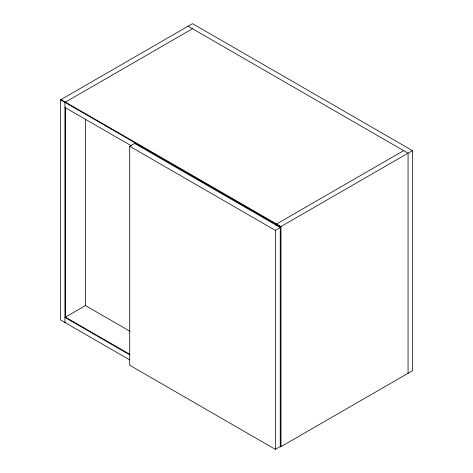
<?xml version="1.0" encoding="UTF-8"?>
<svg xmlns="http://www.w3.org/2000/svg" width="473" height="473" viewBox="0 0 473 473"><rect width="100%" height="100%" fill="white"/><g stroke="black" fill="none" stroke-linecap="round" stroke-linejoin="round"><path stroke-width="0.71" d="M60.538 99.844L192.511 23.65L412.462 150.639L412.462 370.755L280.489 446.95L280.489 226.833L60.538 99.844L60.538 319.961L129.561 359.811M192.511 28.729L64.937 102.381L64.937 322.503L65.422 322.219M65.422 107.182L64.937 107.466L131.482 145.885M129.703 146.263L134.586 143.443L280.247 227.537L280.247 446.53L275.357 449.35L129.703 365.257L129.703 146.263L275.357 230.363L280.247 227.537M85.861 305.339L64.937 317.424L129.561 354.732M403.664 150.639L276.09 224.291L276.09 225.745M280.489 226.833L412.462 150.639M188.112 26.192L408.063 153.181L408.063 373.298M61.023 99.561L280.98 226.549L280.98 446.672M129.945 331.248L85.465 305.57L85.465 119.184M65.422 317.141L130.051 354.454M275.357 230.363L275.357 449.35M65.422 107.27L65.422 317.785"/></g></svg>
